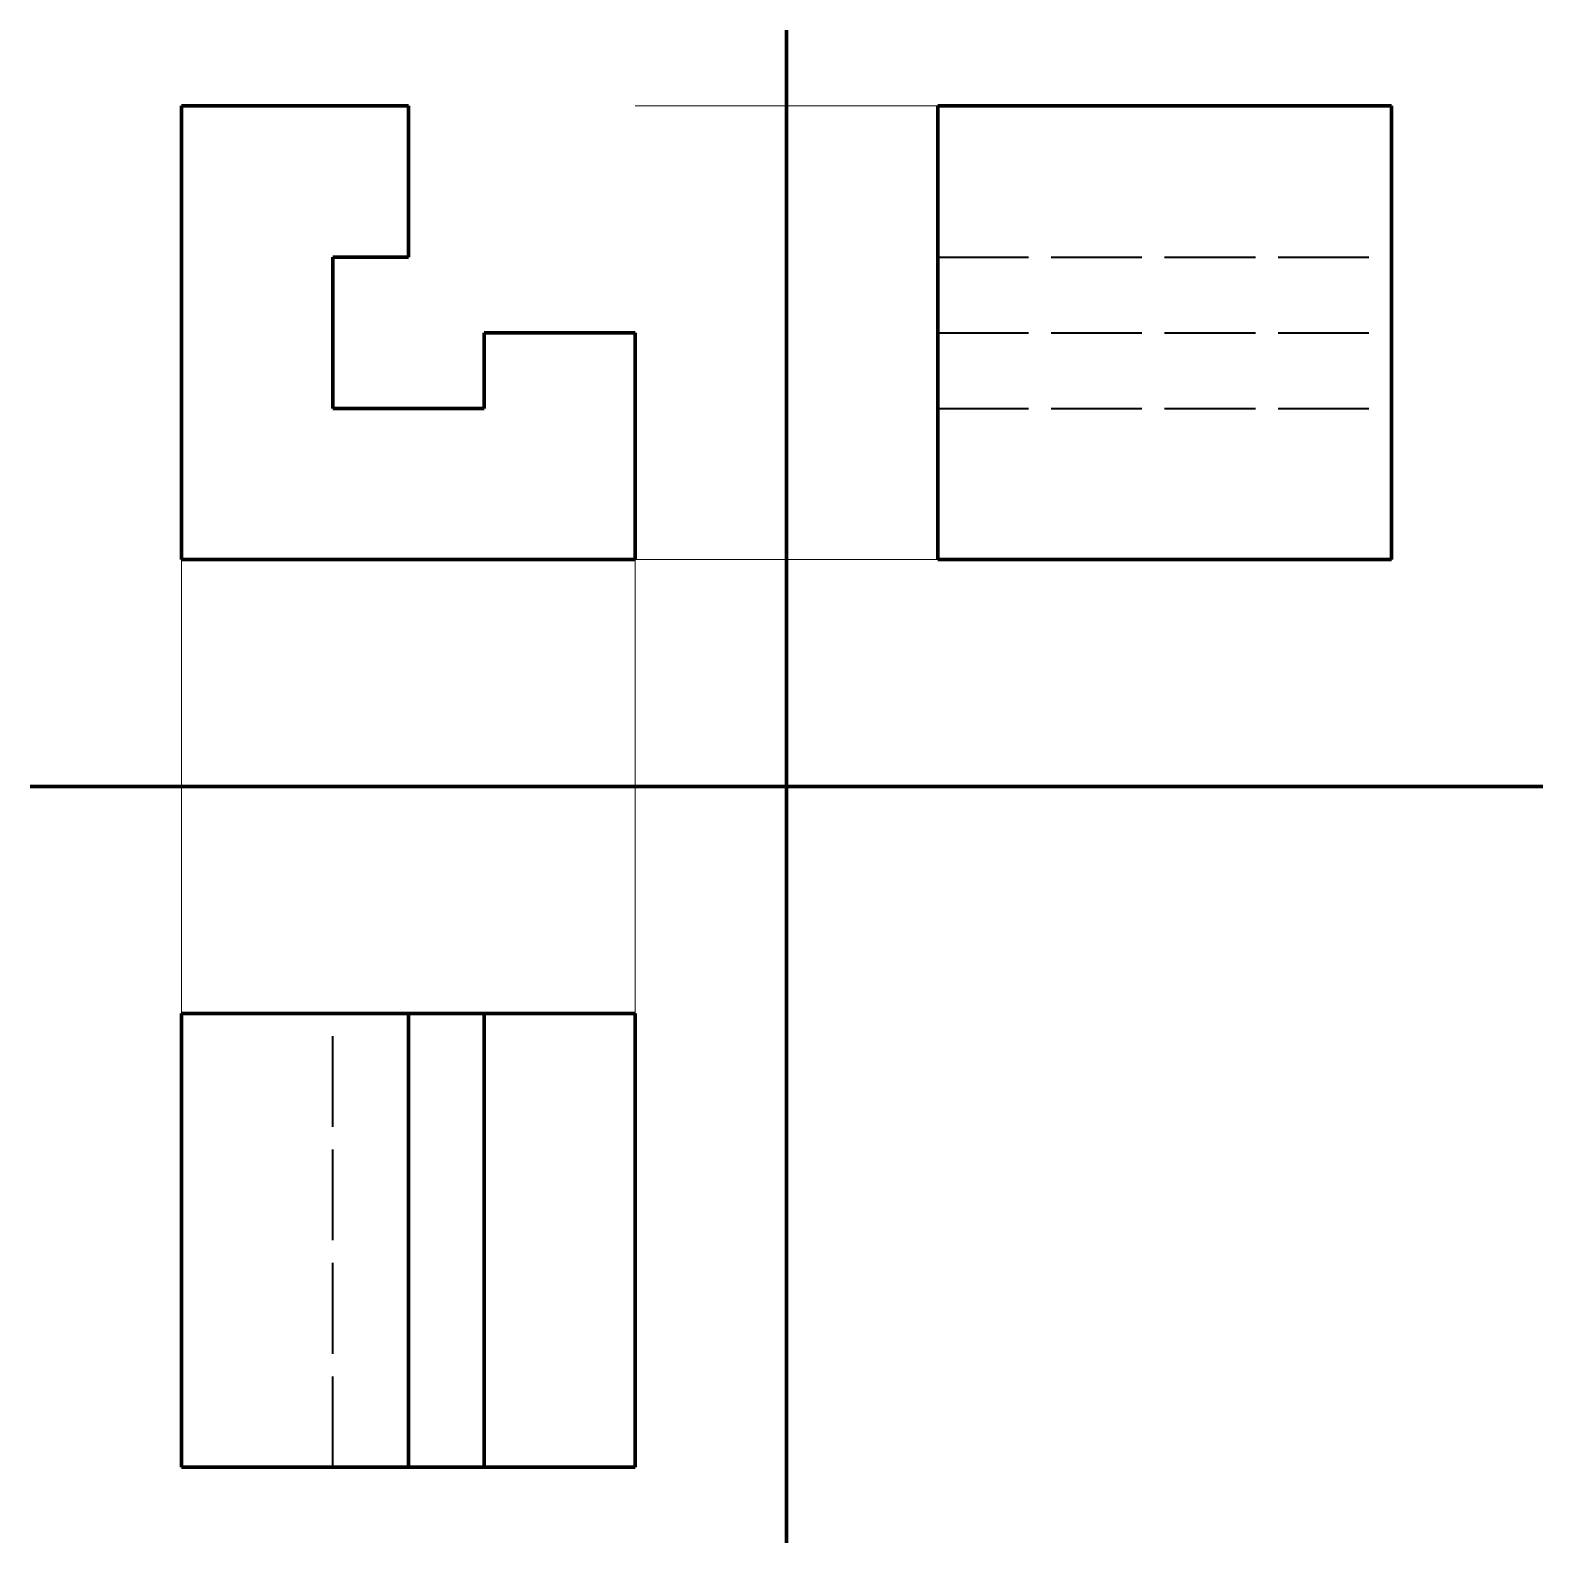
# Model space of a CAD drawing. Header units: millimetres. Extents: x 0 to 200, y 0 to 200.
import ezdxf

# ---------------------------------------------------------------- set-up
doc = ezdxf.new("R2010")
doc.units = ezdxf.units.MM
doc.linetypes.add('ACAD_ISO02W100', pattern=[15, 12, -3])
for name, color, linetype, lineweight in [('DIVIS', 170, 'Continuous', 70), ('LINEAS_AUX', 2, 'Continuous', 0), ('oculta', 220, 'ACAD_ISO02W100', 35), ('visible', 100, 'Continuous', 70)]:
    doc.layers.add(name, color=color, linetype=linetype, lineweight=lineweight)

msp = doc.modelspace()

# ---------------------------------------------------------------- linework, layer by layer
at = {"layer": 'DIVIS'}
for p, q in [((100, 0), (100, 200)), ((0, 100), (200, 100))]:
    msp.add_line(p, q, dxfattribs=at)
at = {"layer": 'LINEAS_AUX'}
for p, q in [((80, 190), (120, 190)), ((20, 130), (20, 70)), ((80, 130), (120, 130)), ((80, 130), (80, 70))]:
    msp.add_line(p, q, dxfattribs=at)
at = {"layer": 'oculta'}
for p, q in [((120, 170), (180, 170)), ((120, 160), (180, 160)), ((120, 150), (180, 150)), ((40, 10), (40, 70))]:
    msp.add_line(p, q, dxfattribs=at)
at = {"layer": 'visible'}
for p, q in [((20, 130), (20, 190)), ((20, 190), (50, 190)), ((50, 190), (50, 170)), ((120, 190), (180, 190)), ((120, 130), (120, 190)), ((180, 190), (180, 130)), ((50, 170), (40, 170)), ((40, 170), (40, 150)), ((60, 150), (60, 160)), ((60, 160), (80, 160)), ((80, 160), (80, 130)), ((40, 150), (60, 150)), ((80, 130), (20, 130)), ((180, 130), (120, 130)), ((20, 70), (80, 70)), ((20, 10), (20, 70)), ((50, 70), (50, 10)), ((60, 10), (60, 70)), ((80, 70), (80, 10)), ((80, 70), (80, 10)), ((80, 10), (80, 70)), ((80, 10), (20, 10))]:
    msp.add_line(p, q, dxfattribs=at)

doc.saveas('drawing.dxf')
